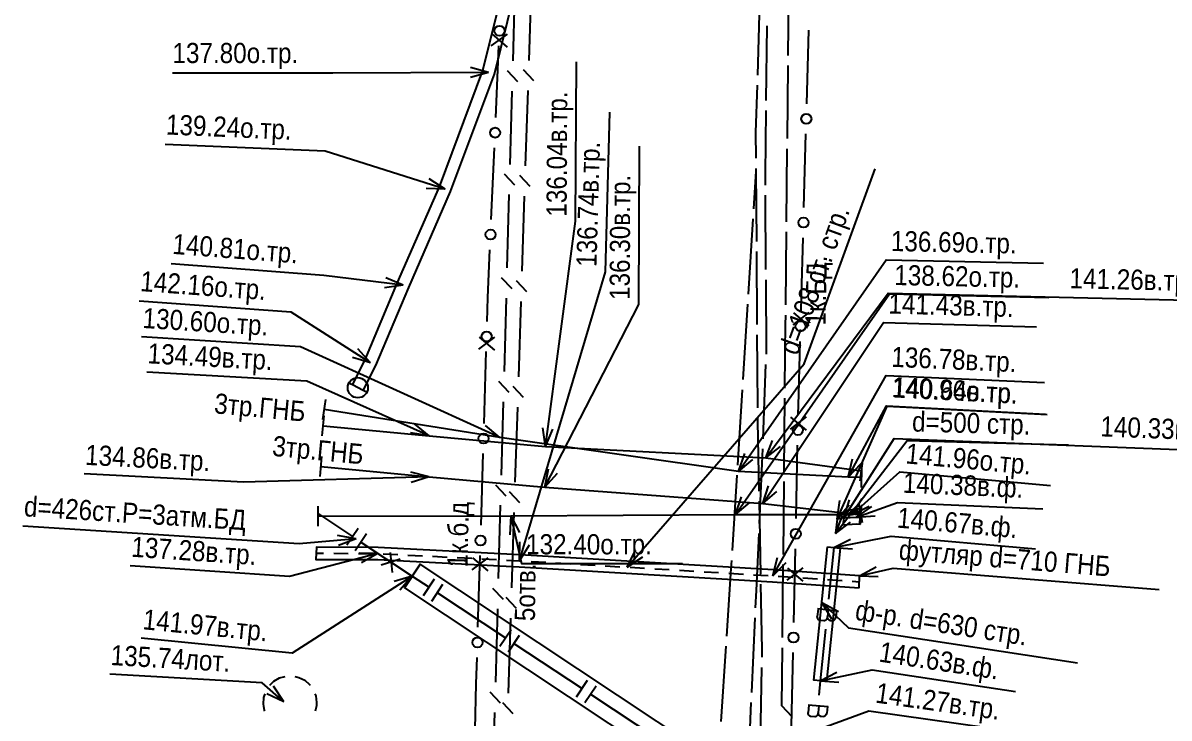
# Model space of a CAD drawing. Header units: metres. Extents: x -3947 to -3704, y 4976 to 6609.
# Drawn here: x -3837.3 to -3780.4, y 5019 to 5053.5 of the extents above; entities that cross this region are included whole.
import ezdxf
from ezdxf.enums import TextEntityAlignment as Align

# ---------------------------------------------------------------- set-up
doc = ezdxf.new("R2010")
doc.units = ezdxf.units.M
doc.header["$MEASUREMENT"] = 0
for name, color, linetype, lineweight in [('Водопровод', 7, 'Continuous', 25), ('Водосток', 7, 'Continuous', 25), ('Газопровод', 7, 'Continuous', 25), ('Кабели', 7, 'Continuous', 25), ('Кабель связи', 7, 'Continuous', 25), ('Кабель электрический', 7, 'Continuous', 25)]:
    doc.layers.add(name, color=color, linetype=linetype, lineweight=lineweight)
doc.styles.add('Style-RUSSIAN_1251', font='RUSSIAN_1251.shx')
doc.styles.add('Style-RUSSIAN_1251 I 0.00000', font='RUSSIAN_1251.shx')
doc.linetypes.add('Vod', pattern='A,-1.75,[107,dgnlstyle-500_multi_und.shx,S=0.007913,R=0,X=0,Y=0],-1.75', length=3.5)

msp = doc.modelspace()

# ---------------------------------------------------------------- linework, layer by layer
at = {"layer": 'Водопровод', "linetype": 'Continuous'}
for p, q in [((-3796.87, 5028.866), (-3796.733, 5029.79)), ((-3796.87, 5028.866), (-3796.276, 5029.587)), ((-3796.531, 5028.942), (-3796.26, 5029.836)), ((-3796.531, 5028.942), (-3795.838, 5029.568)), ((-3795.911, 5028.966), (-3795.148, 5029.504)), ((-3796.951, 5028.167), (-3796.6, 5029.033)), ((-3796.531, 5028.942), (-3796.87, 5028.866)), ((-3796.531, 5028.942), (-3795.911, 5028.966)), ((-3795.911, 5028.966), (-3794.979, 5029.033)), ((-3795.911, 5028.966), (-3795.704, 5028.949)), ((-3796.87, 5028.866), (-3796.951, 5028.171)), ((-3796.951, 5028.167), (-3796.204, 5028.727)), ((-3797.033, 5027.468), (-3796.198, 5027.887)), ((-3797.033, 5027.468), (-3797.296, 5024.904)), ((-3797.033, 5027.468), (-3796.101, 5027.396)), ((-3797.816, 5024.413), (-3797.853, 5024.052)), ((-3796.857, 5024.314), (-3797.849, 5024.416)), ((-3797.63, 5024.735), (-3797.15, 5023.934)), ((-3797.63, 5024.735), (-3796.805, 5024.296)), ((-3797.318, 5024.362), (-3797.351, 5024.042)), ((-3797.449, 5023.412), (-3797.713, 5020.848)), ((-3797.713, 5020.848), (-3796.885, 5021.281)), ((-3797.713, 5020.848), (-3797.769, 5020.15)), ((-3797.713, 5020.848), (-3796.78, 5020.792)), ((-3797.317, 5019.57), (-3798.311, 5019.651)), ((-3798.279, 5019.648), (-3798.308, 5019.287)), ((-3797.779, 5019.608), (-3797.805, 5019.287))]:
    msp.add_line(p, q, dxfattribs=at)
at = {"layer": 'Водопровод', "linetype": 'Continuous', "flags": 128}
for points in [[(-3796.87, 5028.866), (-3794.377, 5034.473), (-3786.444, 5034.067)], [(-3796.951, 5028.167), (-3793.397, 5032.778), (-3785.383, 5032.56)], [(-3796.531, 5028.942), (-3794.04, 5032.871), (-3776.124, 5032.184)], [(-3795.911, 5028.966), (-3793.868, 5029.696), (-3786.654, 5029.384)], [(-3795.71, 5028.618), (-3795.696, 5029.382), (-3795.756, 5029.389), (-3796.478, 5029.288), (-3796.583, 5028.596), (-3795.896, 5028.638), (-3795.71, 5028.618)], [(-3797.033, 5027.468), (-3794.184, 5028.029), (-3787.026, 5027.396)], [(-3797.346, 5027.5), (-3797.033, 5027.468), (-3796.719, 5027.436), (-3797.399, 5020.816), (-3797.713, 5020.848), (-3798.026, 5020.88), (-3797.346, 5027.5)], [(-3797.63, 5024.735), (-3796.307, 5023.477), (-3784.939, 5021.753)], [(-3796.893, 5024.318), (-3796.926, 5024.001), (-3796.934, 5023.972), (-3796.958, 5023.923), (-3796.991, 5023.88), (-3797.007, 5023.863), (-3797.028, 5023.848), (-3797.053, 5023.836), (-3797.084, 5023.826), (-3797.1, 5023.824), (-3797.215, 5023.835), (-3797.236, 5023.843), (-3797.265, 5023.859), (-3797.284, 5023.876), (-3797.302, 5023.895), (-3797.32, 5023.925), (-3797.335, 5023.962), (-3797.345, 5023.995), (-3797.351, 5024.042), (-3797.359, 5024.004), (-3797.366, 5023.971), (-3797.386, 5023.924), (-3797.406, 5023.896), (-3797.427, 5023.87), (-3797.462, 5023.844), (-3797.499, 5023.827), (-3797.531, 5023.821), (-3797.721, 5023.84), (-3797.739, 5023.846), (-3797.764, 5023.86), (-3797.792, 5023.883), (-3797.816, 5023.918), (-3797.832, 5023.948), (-3797.848, 5023.996), (-3797.854, 5024.025), (-3797.853, 5024.052)], [(-3797.713, 5020.848), (-3795.122, 5021.402), (-3788.024, 5020.326)], [(-3797.353, 5019.573), (-3797.379, 5019.255), (-3797.387, 5019.226), (-3797.41, 5019.177), (-3797.441, 5019.133), (-3797.458, 5019.116), (-3797.478, 5019.101), (-3797.503, 5019.088), (-3797.534, 5019.077), (-3797.549, 5019.074), (-3797.664, 5019.084), (-3797.686, 5019.091), (-3797.715, 5019.107), (-3797.734, 5019.123), (-3797.753, 5019.142), (-3797.772, 5019.171), (-3797.787, 5019.208), (-3797.798, 5019.241), (-3797.805, 5019.287), (-3797.812, 5019.249), (-3797.819, 5019.216), (-3797.837, 5019.169), (-3797.857, 5019.14), (-3797.877, 5019.114), (-3797.912, 5019.087), (-3797.949, 5019.069), (-3797.981, 5019.063), (-3798.171, 5019.078), (-3798.189, 5019.083), (-3798.214, 5019.096), (-3798.242, 5019.119), (-3798.268, 5019.153), (-3798.284, 5019.183), (-3798.301, 5019.231), (-3798.308, 5019.259), (-3798.308, 5019.287)], [(-3797.91, 5018.406), (-3795.293, 5019.364), (-3787.799, 5018.313)]]:
    msp.add_lwpolyline(points, dxfattribs=at)
at = {"layer": 'Водопровод', "linetype": 'Vod', "flags": 128}
msp.add_lwpolyline([(-3796.531, 5028.942), (-3795.911, 5028.966), (-3795.704, 5028.949)], dxfattribs=at)
at = {"layer": 'Водосток', "linetype": 'Continuous'}
for q in [(-3824.832, 5020.593), (-3825.158, 5020.214)]:
    msp.add_line((-3824.313, 5019.817), q, dxfattribs=at)
at = {"layer": 'Водосток', "linetype": 'Continuous', "flags": 128}
for points in [[(-3824.313, 5019.817), (-3825.403, 5020.754), (-3832.96, 5021.189)], [(-3825.008, 5020.642), (-3824.93, 5020.717), (-3824.809, 5020.834), (-3824.528, 5020.997), (-3824.262, 5021.072)], [(-3823.767, 5021.068), (-3823.576, 5021.026), (-3823.285, 5020.882), (-3823.039, 5020.671), (-3823.02, 5020.643)], [(-3825.257, 5019.351), (-3825.271, 5019.382), (-3825.31, 5019.592), (-3825.33, 5019.7), (-3825.311, 5020.024), (-3825.251, 5020.211)], [(-3822.776, 5020.211), (-3822.735, 5020.104), (-3822.695, 5019.782)], [(-3822.695, 5019.782), (-3822.705, 5019.621), (-3822.772, 5019.352)]]:
    msp.add_lwpolyline(points, dxfattribs=at)
at = {"layer": 'Газопровод', "linetype": 'Continuous'}
for p, q in [((-3822.605, 5029.13), (-3820.914, 5028.012)), ((-3821.19, 5027.595), (-3820.638, 5028.429)), ((-3820.738, 5027.895), (-3821.656, 5028.068)), ((-3820.738, 5027.895), (-3821.614, 5027.57)), ((-3820.773, 5027.319), (-3820.221, 5028.153)), ((-3819.045, 5027.223), (-3818.951, 5026.227)), ((-3812.633, 5026.81), (-3812.616, 5027.744)), ((-3812.633, 5026.81), (-3812.137, 5027.601)), ((-3807.279, 5026.491), (-3806.877, 5027.334)), ((-3822.71, 5027.179), (-3822.347, 5027.178)), ((-3821.847, 5027.177), (-3821.12, 5027.174)), ((-3820.62, 5027.173), (-3819.893, 5027.171)), ((-3819.65, 5027.17), (-3820.584, 5027.186)), ((-3819.65, 5027.17), (-3820.459, 5026.702)), ((-3818.544, 5026.894), (-3819.495, 5026.584)), ((-3819.393, 5027.157), (-3818.667, 5027.12)), ((-3818.168, 5027.094), (-3817.442, 5027.057)), ((-3816.943, 5027.031), (-3816.217, 5026.994)), ((-3815.718, 5026.968), (-3814.992, 5026.931)), ((-3814.493, 5026.905), (-3813.767, 5026.868)), ((-3812.042, 5026.775), (-3811.317, 5026.732)), ((-3810.818, 5026.702), (-3810.092, 5026.659)), ((-3807.279, 5026.491), (-3806.5, 5027.006)), ((-3800.05, 5026.06), (-3799.825, 5026.967)), ((-3800.05, 5026.06), (-3799.39, 5026.721)), ((-3809.593, 5026.629), (-3808.868, 5026.586)), ((-3808.369, 5026.556), (-3807.643, 5026.513)), ((-3807.144, 5026.483), (-3806.418, 5026.44)), ((-3805.919, 5026.41), (-3805.194, 5026.367)), ((-3804.695, 5026.337), (-3803.969, 5026.294)), ((-3803.47, 5026.264), (-3802.745, 5026.221)), ((-3802.245, 5026.191), (-3801.52, 5026.148)), ((-3801.021, 5026.118), (-3800.295, 5026.075)), ((-3795.756, 5026.069), (-3794.932, 5026.508)), ((-3795.756, 5026.069), (-3794.824, 5026.02)), ((-3817.946, 5026.048), (-3818.839, 5025.773)), ((-3817.946, 5026.048), (-3818.569, 5025.352)), ((-3817.393, 5025.082), (-3816.841, 5025.916)), ((-3816.976, 5024.806), (-3816.424, 5025.64)), ((-3799.796, 5026.043), (-3799.071, 5025.993)), ((-3798.572, 5025.959), (-3797.847, 5025.91)), ((-3797.348, 5025.876), (-3796.623, 5025.827)), ((-3796.124, 5025.793), (-3795.762, 5025.768)), ((-3816.7, 5025.223), (-3813.319, 5022.985)), ((-3813.595, 5022.569), (-3813.043, 5023.402)), ((-3813.178, 5022.293), (-3812.626, 5023.126)), ((-3812.902, 5022.71), (-3809.522, 5020.472)), ((-3809.797, 5020.055), (-3809.246, 5020.889)), ((-3809.38, 5019.779), (-3808.829, 5020.613)), ((-3809.105, 5020.196), (-3805.724, 5017.959))]:
    msp.add_line(p, q, dxfattribs=at)
at = {"layer": 'Газопровод', "linetype": 'Continuous', "flags": 128}
for points in [[(-3812.633, 5026.81), (-3808.367, 5041.138), (-3808.137, 5049.049)], [(-3807.279, 5026.491), (-3798.496, 5036.582), (-3794.987, 5046.254)], [(-3800.05, 5026.06), (-3794.44, 5035.991), (-3786.575, 5035.649)], [(-3820.738, 5027.895), (-3823.564, 5027.655), (-3837.266, 5028.519)], [(-3795.767, 5025.468), (-3795.756, 5026.069), (-3800.031, 5026.359), (-3812.616, 5027.11), (-3819.642, 5027.47), (-3822.694, 5027.479), (-3822.726, 5026.879), (-3819.658, 5026.87), (-3812.65, 5026.51), (-3800.069, 5025.761), (-3795.767, 5025.468)], [(-3820.497, 5027.736), (-3817.946, 5026.048), (-3817.117, 5025.499)], [(-3819.65, 5027.17), (-3824.043, 5026.032), (-3831.94, 5026.561)], [(-3796.038, 5010.662), (-3796.007, 5012.335), (-3817.556, 5026.635), (-3818.336, 5025.46), (-3796.038, 5010.662)], [(-3813.267, 5026.843), (-3812.633, 5026.81), (-3812.542, 5026.805)], [(-3795.756, 5026.069), (-3794.09, 5026.438), (-3780.887, 5025.376)], [(-3817.946, 5026.048), (-3823.907, 5022.229), (-3831.396, 5022.967)]]:
    msp.add_lwpolyline(points, dxfattribs=at)
at = {"layer": 'Кабели', "linetype": 'Continuous'}
for p, q in [((-3814.026, 5052.339), (-3813.22, 5052.932)), ((-3814.001, 5052.938), (-3813.246, 5052.283)), ((-3798.375, 5049.476), (-3798.274, 5053.121)), ((-3813.807, 5048.79), (-3813.651, 5052.346)), ((-3798.517, 5044.331), (-3798.416, 5047.976)), ((-3814.03, 5043.735), (-3813.873, 5047.292)), ((-3799.052, 5038.51), (-3798.256, 5039.116)), ((-3799.038, 5039.109), (-3798.272, 5038.466)), ((-3814.65, 5037.297), (-3813.853, 5037.901)), ((-3814.634, 5037.896), (-3813.87, 5037.251)), ((-3814.385, 5033.623), (-3814.28, 5037.181)), ((-3799.184, 5033.328), (-3798.392, 5033.939)), ((-3799.174, 5033.928), (-3798.404, 5033.289)), ((-3798.905, 5028.897), (-3798.827, 5032.542)), ((-3814.535, 5028.566), (-3814.43, 5032.124)), ((-3799.016, 5023.751), (-3798.937, 5027.397)), ((-3814.975, 5026.355), (-3814.178, 5026.959)), ((-3814.96, 5026.954), (-3814.195, 5026.309)), ((-3814.686, 5023.509), (-3814.58, 5027.067)), ((-3799.345, 5025.842), (-3798.552, 5026.453)), ((-3799.334, 5026.442), (-3798.564, 5025.803)), ((-3799.126, 5018.606), (-3799.048, 5022.252))]:
    msp.add_line(p, q, dxfattribs=at)
at = {"layer": 'Кабели', "linetype": 'Continuous', "flags": 128}
for points in [[(-3798.659, 5039.187), (-3798.638, 5039.944), (-3798.559, 5042.832)], [(-3814.235, 5038.68), (-3814.2, 5039.857), (-3814.095, 5042.237)], [(-3798.795, 5034.042), (-3798.773, 5035.078), (-3798.701, 5037.687)], [(-3814.833, 5018.451), (-3814.769, 5020.705), (-3814.73, 5022.009)]]:
    msp.add_lwpolyline(points, dxfattribs=at)
at = {"layer": 'Кабели', "linetype": 'Continuous'}
for centre in [(-3813.618, 5053.095), (-3798.396, 5048.726), (-3813.84, 5048.041), (-3798.538, 5043.581), (-3814.062, 5042.986), (-3798.68, 5038.437), (-3814.257, 5037.931), (-3798.811, 5033.292), (-3814.407, 5032.873), (-3798.921, 5028.147), (-3814.558, 5027.816), (-3799.032, 5023.002), (-3814.708, 5022.759)]:
    msp.add_circle(centre, 0.25, dxfattribs=at)
at = {"layer": 'Кабель связи', "linetype": 'Continuous'}
for p, q in [((-3812.862, 5055.242), (-3812.964, 5051.605)), ((-3812.153, 5051.627), (-3812.031, 5055.359)), ((-3814.16, 5051.029), (-3815.061, 5051.275)), ((-3813.242, 5051.127), (-3812.727, 5050.583)), ((-3811.921, 5050.604), (-3812.433, 5051.151)), ((-3814.16, 5051.029), (-3815.059, 5050.775)), ((-3813.006, 5050.105), (-3813.107, 5046.468)), ((-3812.323, 5046.395), (-3812.202, 5050.127)), ((-3813.386, 5045.991), (-3812.871, 5045.446)), ((-3816.321, 5045.237), (-3817.104, 5045.747)), ((-3812.092, 5045.372), (-3812.604, 5045.919)), ((-3816.321, 5045.237), (-3817.254, 5045.27)), ((-3813.149, 5044.969), (-3813.251, 5041.331)), ((-3812.494, 5041.163), (-3812.372, 5044.896)), ((-3813.529, 5040.854), (-3813.014, 5040.309)), ((-3818.396, 5040.485), (-3819.319, 5040.343)), ((-3818.396, 5040.485), (-3819.26, 5040.839)), ((-3812.262, 5040.14), (-3812.774, 5040.687)), ((-3813.293, 5039.832), (-3813.394, 5036.195)), ((-3812.664, 5035.932), (-3812.543, 5039.664)), ((-3820.024, 5036.62), (-3820.917, 5036.896)), ((-3820.024, 5036.62), (-3820.647, 5037.316)), ((-3820.917, 5035.526), (-3821.14, 5035.639)), ((-3820.382, 5035.254), (-3820.916, 5035.526)), ((-3820.159, 5035.141), (-3820.382, 5035.254)), ((-3813.673, 5035.717), (-3813.158, 5035.173)), ((-3812.433, 5034.909), (-3812.945, 5035.456)), ((-3813.436, 5034.695), (-3813.538, 5031.058)), ((-3812.835, 5030.7), (-3812.713, 5034.433)), ((-3813.816, 5030.58), (-3813.301, 5030.036)), ((-3812.603, 5029.677), (-3813.115, 5030.224)), ((-3813.58, 5029.558), (-3813.681, 5025.921)), ((-3813.005, 5025.469), (-3812.884, 5029.201)), ((-3813.96, 5025.444), (-3813.445, 5024.899)), ((-3812.774, 5024.446), (-3813.286, 5024.993)), ((-3813.723, 5024.422), (-3813.825, 5020.784)), ((-3813.176, 5020.237), (-3813.054, 5023.969)), ((-3814.103, 5020.307), (-3813.588, 5019.762)), ((-3813.867, 5019.285), (-3813.968, 5015.648)), ((-3812.944, 5019.214), (-3813.456, 5019.761))]:
    msp.add_line(p, q, dxfattribs=at)
at = {"layer": 'Кабель связи', "linetype": 'Continuous', "flags": 128}
for points in [[(-3820.916, 5035.526), (-3820.296, 5036.746), (-3818.672, 5040.603), (-3816.599, 5045.35), (-3814.447, 5051.118), (-3813.161, 5056.322), (-3811.735, 5062.677), (-3809.58, 5068.928), (-3808.049, 5074.582), (-3805.533, 5083.494), (-3804.446, 5090.371), (-3802.765, 5096.058), (-3801.699, 5100.025), (-3799.87, 5103.882)], [(-3820.382, 5035.254), (-3819.752, 5036.494), (-3818.12, 5040.367), (-3816.043, 5045.124), (-3813.873, 5050.94), (-3812.577, 5056.184), (-3811.157, 5062.513), (-3809.006, 5068.752), (-3807.471, 5074.422), (-3804.945, 5083.366), (-3803.86, 5090.239), (-3802.187, 5095.896), (-3801.133, 5099.817), (-3799.328, 5103.625)], [(-3814.16, 5051.029), (-3821.895, 5050.992), (-3829.844, 5050.992)], [(-3816.321, 5045.237), (-3822.264, 5047.118), (-3830.206, 5047.451)], [(-3818.396, 5040.485), (-3822.339, 5040.953), (-3829.912, 5041.532)], [(-3820.024, 5036.62), (-3823.961, 5039.146), (-3831.502, 5039.685)]]:
    msp.add_lwpolyline(points, dxfattribs=at)
at = {"layer": 'Кабель связи', "linetype": 'Continuous'}
msp.add_arc((-3820.649, 5035.39), 0.5, 0, 360, dxfattribs=at)
at = {"layer": 'Кабель электрический', "linetype": 'Continuous'}
for p, q in [((-3799.297, 5051.867), (-3799.263, 5055.492)), ((-3800.718, 5054.515), (-3800.825, 5050.892)), ((-3800.385, 5049.639), (-3800.345, 5053.335)), ((-3799.336, 5047.743), (-3799.302, 5051.367)), ((-3799.375, 5043.619), (-3799.341, 5047.243)), ((-3800.896, 5046.138), (-3801.014, 5044.268)), ((-3800.399, 5041.246), (-3800.419, 5044.943)), ((-3801.045, 5043.769), (-3801.281, 5040.029)), ((-3799.414, 5039.494), (-3799.379, 5043.119)), ((-3800.87, 5042.143), (-3800.847, 5038.518)), ((-3801.312, 5039.53), (-3801.548, 5035.79)), ((-3800.535, 5032.857), (-3800.398, 5036.55)), ((-3801.58, 5035.291), (-3801.815, 5031.551)), ((-3822.246, 5034.81), (-3822.403, 5033.822)), ((-3799.495, 5031.245), (-3799.459, 5034.87)), ((-3822.415, 5032.999), (-3822.323, 5033.995)), ((-3817.11, 5033.01), (-3817.831, 5033.604)), ((-3813.605, 5032.922), (-3814.321, 5033.522)), ((-3817.11, 5033.01), (-3818.034, 5033.148)), ((-3813.605, 5032.922), (-3814.528, 5033.067)), ((-3811.34, 5032.48), (-3811.468, 5033.405)), ((-3811.34, 5032.48), (-3810.973, 5033.339)), ((-3800.41, 5031.91), (-3800.074, 5032.781)), ((-3800.41, 5031.91), (-3799.672, 5032.483)), ((-3822.525, 5030.983), (-3822.43, 5031.978)), ((-3801.763, 5031.239), (-3801.453, 5032.12)), ((-3801.763, 5031.239), (-3801.043, 5031.834)), ((-3796.315, 5030.949), (-3796.111, 5031.861)), ((-3795.729, 5030.769), (-3795.594, 5031.76)), ((-3817.11, 5030.97), (-3818.017, 5031.195)), ((-3811.37, 5030.46), (-3811.18, 5031.375)), ((-3796.315, 5030.949), (-3795.67, 5031.625)), ((-3795.657, 5031.436), (-3795.678, 5030.436)), ((-3817.11, 5030.97), (-3818.003, 5030.695)), ((-3811.37, 5030.46), (-3810.736, 5031.146)), ((-3801.847, 5031.052), (-3802.082, 5027.312)), ((-3799.536, 5027.121), (-3799.5, 5030.745)), ((-3800.56, 5029.64), (-3800.269, 5030.528)), ((-3800.56, 5029.64), (-3799.853, 5030.25)), ((-3822.61, 5028.52), (-3822.611, 5029.52)), ((-3801.916, 5029.105), (-3801.606, 5029.986)), ((-3801.916, 5029.105), (-3801.196, 5029.699)), ((-3800.742, 5029.768), (-3800.675, 5026.143)), ((-3796.122, 5029.107), (-3795.617, 5029.892)), ((-3796.122, 5029.107), (-3795.284, 5029.519)), ((-3795.608, 5028.693), (-3795.79, 5029.677)), ((-3795.758, 5028.59), (-3795.645, 5029.584)), ((-3813.064, 5029.035), (-3813.107, 5028.102)), ((-3813.064, 5029.035), (-3812.62, 5028.214)), ((-3799.577, 5022.997), (-3799.541, 5026.621)), ((-3801.104, 5020.281), (-3800.934, 5023.973)), ((-3802.388, 5022.574), (-3802.631, 5018.834)), ((-3800.619, 5021.519), (-3800.679, 5017.894))]:
    msp.add_line(p, q, dxfattribs=at)
at = {"layer": 'Кабель электрический', "linetype": 'Continuous', "flags": 128}
for points in [[(-3811.34, 5032.48), (-3809.841, 5043.646), (-3809.794, 5051.546)], [(-3800.84, 5050.392), (-3800.909, 5048.049), (-3800.9, 5046.768)], [(-3800.422, 5045.443), (-3800.425, 5045.972), (-3800.391, 5049.139)], [(-3811.37, 5030.46), (-3806.708, 5039.515), (-3806.671, 5047.372)], [(-3800.897, 5046.268), (-3800.896, 5046.138), (-3800.873, 5042.643)], [(-3801.763, 5031.239), (-3794.441, 5041.727), (-3786.621, 5041.567)], [(-3800.379, 5037.05), (-3800.377, 5037.121), (-3800.396, 5040.746)], [(-3801.916, 5029.105), (-3794.273, 5040.04), (-3786.368, 5039.873)], [(-3800.41, 5031.91), (-3794.336, 5040.082), (-3778.064, 5039.708)], [(-3800.56, 5029.64), (-3794.568, 5038.628), (-3786.968, 5038.411)], [(-3799.454, 5035.37), (-3799.422, 5038.672), (-3799.42, 5038.827), (-3799.418, 5038.994)], [(-3800.844, 5038.018), (-3800.833, 5036.379), (-3800.82, 5034.392)], [(-3813.605, 5032.922), (-3823.501, 5037.422), (-3831.378, 5037.907)], [(-3817.11, 5033.01), (-3823.187, 5035.716), (-3831.125, 5036.154)], [(-3795.668, 5030.936), (-3796.315, 5030.949), (-3801.763, 5031.239), (-3813.605, 5032.922), (-3822.324, 5034.316)], [(-3796.315, 5030.949), (-3794.419, 5034.494), (-3786.53, 5034.082)], [(-3822.369, 5033.497), (-3817.11, 5033.01), (-3811.34, 5032.48), (-3800.41, 5031.91), (-3795.662, 5031.265)], [(-3800.817, 5033.892), (-3800.816, 5033.729), (-3800.752, 5030.268)], [(-3800.718, 5028.664), (-3800.581, 5031.625), (-3800.554, 5032.357)], [(-3822.478, 5031.48), (-3817.11, 5030.97), (-3811.37, 5030.46), (-3800.56, 5029.64), (-3795.701, 5029.087)], [(-3796.122, 5029.107), (-3793.763, 5031.212), (-3786.277, 5030.536)], [(-3817.11, 5030.97), (-3826.323, 5030.714), (-3834.22, 5031.117)], [(-3822.611, 5029.02), (-3813.064, 5029.035), (-3801.916, 5029.105), (-3796.122, 5029.107), (-3795.699, 5029.185)], [(-3813.064, 5029.035), (-3812.524, 5026.677), (-3804.539, 5026.677)], [(-3800.911, 5024.473), (-3800.871, 5025.34), (-3800.741, 5028.165)], [(-3802.114, 5026.813), (-3802.138, 5026.432), (-3802.356, 5023.073)], [(-3800.666, 5025.644), (-3800.605, 5022.385), (-3800.611, 5022.019)], [(-3799.104, 5019.072), (-3799.611, 5019.615), (-3799.582, 5022.497)], [(-3801.25, 5016.087), (-3801.205, 5018.102), (-3801.128, 5019.781)]]:
    msp.add_lwpolyline(points, dxfattribs=at)

# ---------------------------------------------------------------- texts
at = {"layer": 'Водопровод', "linetype": 'Continuous', "style": 'Style-RUSSIAN_1251', "width": 0.9}
for s, rotation, p in [('140.64в.тр.', 357.0712, (-3794.078, 5035.91)), ('d=500 стр.', 358.445, (-3793.132, 5034.221)), ('140.33в.тр.', 357.8033, (-3783.779, 5033.979)), ('140.38в.ф.', 357.5306, (-3793.579, 5031.184)), ('140.67в.ф.', 354.9478, (-3793.833, 5029.453)), ('ф-р. d=630 стр.', 351.3774, (-3795.867, 5024.877)), ('140.63в.ф.', 351.3774, (-3794.682, 5022.802)), ('141.27в.тр.', 352.0129, (-3794.868, 5020.769))]:
    msp.add_text(s, height=1, rotation=rotation, dxfattribs=at).set_placement(p, align=Align.TOP_LEFT)
at = {"layer": 'Водосток', "linetype": 'Continuous', "style": 'Style-RUSSIAN_1251', "width": 0.899998}
msp.add_text('135.74лот.', height=1, rotation=356.7022, dxfattribs=at).set_placement((-3832.876, 5022.637), align=Align.TOP_LEFT)
at = {"layer": 'Газопровод', "linetype": 'Continuous', "style": 'Style-RUSSIAN_1251'}
for s, rotation, width, p in [('136.74в.тр.', 88.3406, 0.9, (-3809.81, 5041.404)), ('d=108 ст. стр.', 70.0614, 0.9, (-3799.782, 5037.288)), ('136.78в.тр.', 357.5155, 0.9, (-3794.152, 5037.43)), ('d=426ст.Р=3атм.БД', 356.3912, 0.899998, (-3837.171, 5030.016)), ('137.28в.тр.', 356.167, 0.9, (-3831.843, 5028.008)), ('футляр d=710 ГНБ', 355.3976, 0.9, (-3793.75, 5027.866)), ('141.97в.тр.', 354.3751, 0.899998, (-3831.254, 5024.41))]:
    msp.add_text(s, height=1, rotation=rotation, dxfattribs=dict(at, width=width)).set_placement(p, align=Align.TOP_LEFT)
at = {"layer": 'Кабели', "linetype": 'Continuous', "style": 'Style-RUSSIAN_1251', "width": 0.899998}
for s, rotation, p in [('1к.БД.', 88.7766, (-3797.446, 5038.472)), ('1к.б.д', 88.7352, (-3815.209, 5026.465))]:
    msp.add_text(s, height=1, rotation=rotation, dxfattribs=at).set_placement(p)
at = {"layer": 'Кабель связи', "linetype": 'Continuous', "style": 'Style-RUSSIAN_1251', "width": 0.9}
msp.add_text('137.80о.тр.', height=1, dxfattribs=at).set_placement((-3829.844, 5052.492), align=Align.TOP_LEFT)
for s, rotation, p in [('139.24о.тр.', 357.6003, (-3830.143, 5048.95)), ('140.81о.тр.', 355.6309, (-3829.798, 5043.028)), ('142.16о.тр.', 355.9123, (-3831.395, 5041.181))]:
    msp.add_text(s, height=1, rotation=rotation, dxfattribs=at).set_placement(p, align=Align.TOP_LEFT)
at = {"layer": 'Кабель связи', "linetype": 'Continuous', "style": 'Style-RUSSIAN_1251', "width": 0.899998}
msp.add_text('5отв.', height=1, rotation=89.1636, dxfattribs=at).set_placement((-3811.864, 5023.808))
at = {"layer": 'Кабель электрический', "linetype": 'Continuous', "style": 'Style-RUSSIAN_1251', "width": 0.9}
for s, rotation, p in [('136.04в.тр.', 89.6591, (-3811.29, 5043.879)), ('136.30в.тр.', 89.7361, (-3808.157, 5039.746)), ('136.69о.тр.', 358.8303, (-3794.187, 5043.172)), ('138.62о.тр.', 358.7879, (-3794.017, 5041.485)), ('141.26в.тр.', 358.6824, (-3785.322, 5041.325)), ('141.43в.тр.', 358.3626, (-3794.301, 5040.071)), ('130.60о.тр.', 356.4767, (-3831.289, 5039.354)), ('134.49в.тр.', 356.838, (-3831.045, 5037.602)), ('140.96о.тр.', 357.0081, (-3794.119, 5035.93)), ('134.86в.тр.', 357.0841, (-3834.147, 5032.565)), ('141.96о.тр.', 354.8398, (-3793.409, 5032.636))]:
    msp.add_text(s, height=1, rotation=rotation, dxfattribs=at).set_placement(p, align=Align.TOP_LEFT)
at = {"layer": 'Кабель электрический', "linetype": 'Continuous', "style": 'Style-RUSSIAN_1251 I 0.00000', "width": 0.9}
for rotation, p in [(354.707, (-3827.803, 5034.125)), (354.569, (-3824.924, 5032.016))]:
    msp.add_text('3тр.ГНБ', height=1, rotation=rotation, dxfattribs=at).set_placement(p)
at = {"layer": 'Кабель электрический', "linetype": 'Continuous', "style": 'Style-RUSSIAN_1251', "width": 0.9}
msp.add_text('132.40о.тр.', height=1, dxfattribs=at).set_placement((-3812.299, 5028.127), align=Align.TOP_LEFT)

doc.saveas('drawing.dxf')
